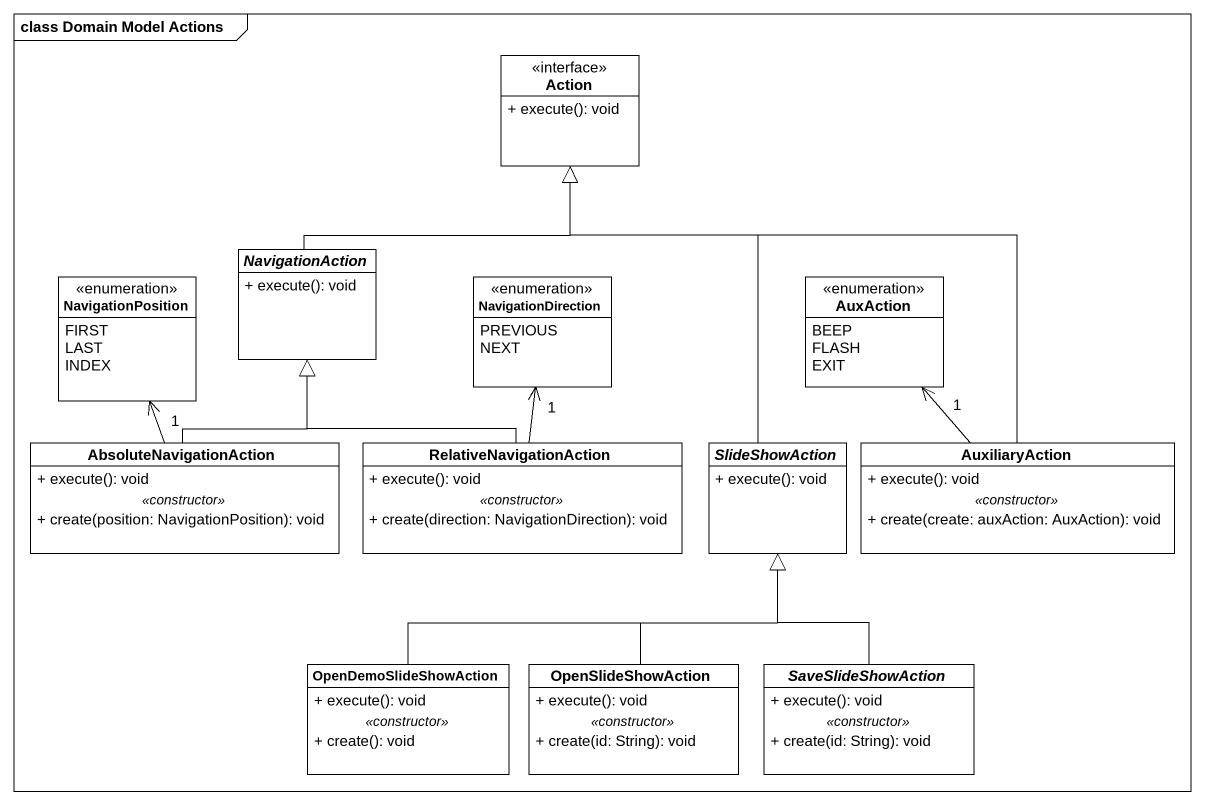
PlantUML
@startuml
mainframe class Domain Model Actions
hide circle
hide empty members
skinparam classAttributeIconSize 0
class "Action" as Action_ <<interface>> {
  + execute(): void
}
abstract class NavigationAction {
  + execute(): void
}
enum NavigationPosition {
  FIRST
  LAST
  INDEX
}
enum NavigationDirection {
  PREVIOUS
  NEXT
}
enum AuxAction {
  BEEP
  FLASH
  EXIT
}
class AbsoluteNavigationAction {
  + execute(): void
  .. <<constructor>> ..
  + create(position: NavigationPosition): void
}
class RelativeNavigationAction {
  + execute(): void
  .. <<constructor>> ..
  + create(direction: NavigationDirection): void
}
abstract class SlideShowAction {
  + execute(): void
}
class AuxiliaryAction {
  + execute(): void
  .. <<constructor>> ..
  + create(create: auxAction: AuxAction): void
}
class OpenDemoSlideShowAction {
  + execute(): void
  .. <<constructor>> ..
  + create(): void
}
class OpenSlideShowAction {
  + execute(): void
  .. <<constructor>> ..
  + create(id: String): void
}
abstract class SaveSlideShowAction {
  + execute(): void
  .. <<constructor>> ..
  + create(id: String): void
}
NavigationAction -up-|> Action_
AbsoluteNavigationAction -up-|> NavigationAction
AbsoluteNavigationAction -up-> "1" NavigationPosition
RelativeNavigationAction -up-|> NavigationAction
RelativeNavigationAction -up-> "1" NavigationDirection
SlideShowAction -up-|> Action_
AuxiliaryAction -up-|> Action_
AuxiliaryAction -up-> "1" AuxAction
OpenDemoSlideShowAction -right-|> SlideShowAction
OpenSlideShowAction -up-|> SlideShowAction
SaveSlideShowAction -up-|> SlideShowAction
@enduml
